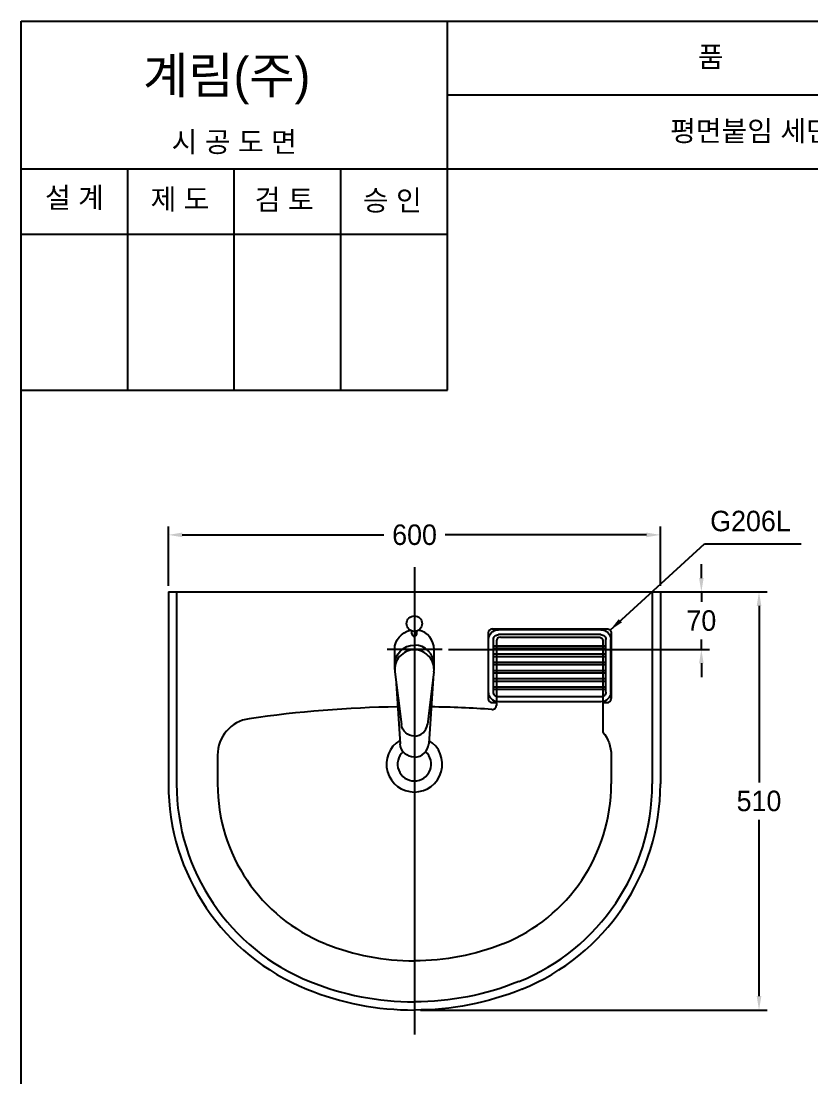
# Model space of a CAD drawing. Header units: millimetres. Extents: x 0 to 3720, y -67 to 2530.
# Drawn here: x 0 to 963, y 1242 to 2530 of the extents above; entities that cross this region are included whole.
import ezdxf
from ezdxf.enums import TextEntityAlignment as Align
from ezdxf.lldxf.tags import DXFTag

# ---------------------------------------------------------------- set-up
doc = ezdxf.new("R2010")
doc.units = ezdxf.units.MM
for name, color, linetype in [('TEXT', 7, 'Continuous'), ('내부선 및 부속', 4, 'Continuous'), ('도각라인', 7, 'Continuous'), ('외형선', 3, 'Continuous'), ('중심선', 1, 'DASHED'), ('치수선', 7, 'Continuous')]:
    doc.layers.add(name, color=color, linetype=linetype)
doc.styles.add('____', font='')
doc.styles.add('타이틀', font='H2GTRM.TTF', dxfattribs={"height": 25})
doc.styles.get('____').set_extended_font_data('굴림')
tags = doc.linetypes.add('DASHDOT', pattern=[70, 31, -13, 13, -13]).pattern_tags.tags
tags[10:11] = [DXFTag(74, 4), DXFTag(75, 0), DXFTag(340, '0'), DXFTag(46, 0.0), DXFTag(50, 0.0), DXFTag(44, 0.0), DXFTag(45, 0.0)]
tags[8:9] = [DXFTag(74, 4), DXFTag(75, 0), DXFTag(340, '0'), DXFTag(46, 0.0), DXFTag(50, 0.0), DXFTag(44, 0.0), DXFTag(45, 0.0)]
tags[6:7] = [DXFTag(74, 4), DXFTag(75, 0), DXFTag(340, '0'), DXFTag(46, 0.0), DXFTag(50, 0.0), DXFTag(44, 0.0), DXFTag(45, 0.0)]
tags[4:5] = [DXFTag(74, 4), DXFTag(75, 0), DXFTag(340, '0'), DXFTag(46, 0.0), DXFTag(50, 0.0), DXFTag(44, 0.0), DXFTag(45, 0.0)]
tags = doc.linetypes.add('DASHED', pattern=[25.72, 12.86, -12.86]).pattern_tags.tags
tags[6:7] = [DXFTag(74, 4), DXFTag(75, 0), DXFTag(340, '0'), DXFTag(46, 0.0), DXFTag(50, 0.0), DXFTag(44, 0.0), DXFTag(45, 0.0)]
tags[4:5] = [DXFTag(74, 4), DXFTag(75, 0), DXFTag(340, '0'), DXFTag(46, 0.0), DXFTag(50, 0.0), DXFTag(44, 0.0), DXFTag(45, 0.0)]
doc.dimstyles.new('MSADIM', dxfattribs={"dimtxt": 33, "dimasz": 17, "dimexe": 10, "dimexo": 7.5, "dimgap": 10, "dimtad": 0, "dimtih": 1, "dimtoh": 1, "dimdec": 0, "dimzin": 1, "dimdsep": 46, "dimtxsty": '____', "dimcen": 11.25, "dimadec": 0, "dimazin": 0, "dimtfac": 1, "dimtdec": 0, "dimtix": 1, "dimtmove": 0, "dimatfit": 3, "dimfxl": 0, "dimtolj": 1, "dimtzin": 1, "dimarcsym": 0})

# ---------------------------------------------------------------- blocks, each defined once
blk = doc.blocks.new('*D28')
at = {"layer": '치수선', "color": 0, "linetype": 'Continuous', "lineweight": -2}
for p, q in [((829.6, 1850.6), (829.6, 1867.6)), ((747.1, 1833.6), (839.6, 1833.6)), ((829.6, 1833.6), (829.6, 1821.4)), ((829.6, 1763.6), (829.6, 1775.7)), ((521.1, 1763.6), (839.6, 1763.6)), ((829.6, 1746.6), (829.6, 1729.6))]:
    blk.add_line(p, q, dxfattribs=at)
at = {"layer": '치수선', "color": 0, "linetype": 'Continuous'}
for points in [[(826.8, 1850.6), (832.4, 1850.6), (829.6, 1833.6)], [(826.8, 1746.6), (832.4, 1746.6), (829.6, 1763.6)]]:
    blk.add_solid(points, dxfattribs=at)
at = {"layer": '치수선', "color": 0, "linetype": 'Continuous', "insert": (829.6, 1798.6), "char_height": 25, "attachment_point": 5, "style": '____'}
blk.add_mtext('\\A1;70', dxfattribs=at)
blk = doc.blocks.new('*D29')
at = {"layer": '치수선', "color": 0, "linetype": 'Continuous', "lineweight": -2}
for p, q in [((747.1, 1833.6), (909.9, 1833.6)), ((899.9, 1816.6), (899.9, 1601.4)), ((899.9, 1340.6), (899.9, 1555.7)), ((487.1, 1323.6), (909.9, 1323.6))]:
    blk.add_line(p, q, dxfattribs=at)
at = {"layer": '치수선', "color": 0, "linetype": 'Continuous'}
for points in [[(897.1, 1816.6), (902.8, 1816.6), (899.9, 1833.6)], [(897.1, 1340.6), (902.8, 1340.6), (899.9, 1323.6)]]:
    blk.add_solid(points, dxfattribs=at)
at = {"layer": '치수선', "color": 0, "linetype": 'Continuous', "insert": (899.9, 1578.6), "char_height": 25, "attachment_point": 5, "style": '____'}
blk.add_mtext('\\A1;510', dxfattribs=at)
blk = doc.blocks.new('*D30')
at = {"layer": '치수선', "color": 0, "linetype": 'Continuous', "lineweight": -2}
for p, q in [((179.6, 1841.1), (179.6, 1913.3)), ((779.6, 1841.1), (779.6, 1913.3)), ((196.6, 1903.3), (442.5, 1903.3)), ((762.6, 1903.3), (517.1, 1903.3))]:
    blk.add_line(p, q, dxfattribs=at)
at = {"layer": '치수선', "color": 0, "linetype": 'Continuous'}
for points in [[(196.6, 1906.1), (196.6, 1900.4), (179.6, 1903.3)], [(762.6, 1906.1), (762.6, 1900.4), (779.6, 1903.3)]]:
    blk.add_solid(points, dxfattribs=at)
at = {"layer": '치수선', "color": 0, "linetype": 'Continuous', "insert": (479.8, 1903.3), "char_height": 25, "attachment_point": 5, "style": '____'}
blk.add_mtext('\\A1;600', dxfattribs=at)

msp = doc.modelspace()

# ---------------------------------------------------------------- linework, layer by layer
at = {"layer": '내부선 및 부속', "linetype": 'Continuous'}
for p, q in [((189.6, 1833.6), (189.6, 1599.4)), ((769.6, 1833.6), (769.6, 1599.4)), ((476.6, 1782.5), (476.6, 1786.1)), ((482.6, 1782.5), (482.6, 1786.1)), ((569.6, 1783.6), (569.6, 1703.6)), ((574.6, 1788.6), (714.6, 1788.6)), ((707.1, 1787.6), (582.1, 1787.6)), ((707.1, 1781.6), (582.1, 1781.6)), ((584.6, 1778.6), (704.6, 1778.6)), ((719.6, 1783.6), (719.6, 1703.6)), ((570.1, 1711.6), (570.1, 1775.6)), ((576.1, 1711.6), (576.1, 1775.6)), ((713.1, 1767.6), (576.1, 1767.6)), ((713.1, 1764.6), (576.1, 1764.6)), ((579.6, 1773.6), (579.6, 1695.3)), ((709.6, 1775), (709.6, 1662.7)), ((713.1, 1711.6), (713.1, 1775.6)), ((719.1, 1711.6), (719.1, 1775.6)), ((455.6, 1739), (455.6, 1763.6)), ((503.6, 1739), (503.6, 1763.6)), ((713.1, 1757.6), (576.1, 1757.6)), ((713.1, 1754.6), (576.1, 1754.6)), ((713.1, 1747.6), (576.1, 1747.6)), ((713.1, 1744.6), (576.1, 1744.6)), ((455.8, 1736.1), (463.7, 1672)), ((456.8, 1728.2), (462.2, 1648.4)), ((503.4, 1736.1), (495.5, 1672)), ((502.5, 1728.2), (497.1, 1648.4)), ((713.1, 1737.6), (576.1, 1737.6)), ((713.1, 1734.6), (576.1, 1734.6)), ((713.1, 1727.6), (576.1, 1727.6)), ((713.1, 1724.6), (576.1, 1724.6)), ((713.1, 1717.6), (576.1, 1717.6)), ((713.1, 1714.6), (576.1, 1714.6)), ((707.1, 1705.6), (582.1, 1705.6)), ((574.6, 1698.6), (579.6, 1698.6)), ((707.1, 1699.6), (582.1, 1699.6)), ((709.6, 1698.6), (714.6, 1698.6)), ((462.3, 1646.2), (462.3, 1646.2)), ((462.6, 1645.2), (462.6, 1645.2)), ((463.4, 1643.1), (463.4, 1643.1)), ((463.8, 1642.1), (463.8, 1642.1)), ((495.4, 1642.1), (495.4, 1642.1)), ((495.9, 1643.1), (495.9, 1643.1)), ((496.6, 1645.2), (496.6, 1645.2)), ((496.9, 1646.2), (496.9, 1646.2))]:
    msp.add_line(p, q, dxfattribs=at)
at = {"layer": '내부선 및 부속', "linetype": 'Continuous', "flags": 128}
for points in [[(455.6, 1763.6, -0.353764), (474.6, 1787)], [(570.1, 1775.6, -0.414214), (582.1, 1787.6)], [(576.1, 1775.6, -0.414214), (582.1, 1781.6)], [(704.6, 1778.6, -0.414214), (709.6, 1773.6)], [(707.1, 1787.6, -0.414214), (719.1, 1775.6)], [(707.1, 1781.6, -0.414214), (713.1, 1775.6)], [(714.6, 1788.6, -0.414214), (719.6, 1783.6)], [(455.6, 1744.8, -0.414213), (479.6, 1768.8)], [(582.1, 1699.6, -0.414214), (570.1, 1711.6)], [(582.1, 1705.6, -0.414214), (576.1, 1711.6)], [(719.1, 1711.6, -0.414214), (707.1, 1699.6)], [(713.1, 1711.6, -0.414214), (707.1, 1705.6)], [(479.6, 1657.9, -0.37856), (463.7, 1672)], [(479.6, 1632.1, -0.394608), (462.2, 1648.4)], [(607.1, 1358.4, -0.096396), (479.6, 1333.6)]]:
    msp.add_lwpolyline(points, format="xyb", dxfattribs=at)
at = {"layer": '내부선 및 부속', "linetype": 'Continuous'}
msp.add_circle((479.6, 1795), 9.44, dxfattribs=at)
for centre, radius, start, end in [((479.6, 1782.5), 3, 180, 360), ((479.6, 1763.6), 24, 0, 77.9277), ((574.6, 1783.6), 5, 90, 180), ((584.6, 1773.6), 5, 90, 180), ((479.6, 1744.8), 24, 0, 90), ((479.6, 1739), 24, 90.0001, 187.0619), ((479.6, 1739), 24, 352.9381, 90), ((574.6, 1703.6), 5, 180, 270), ((714.6, 1703.6), 5, 270, 0), ((479.6, 1673.9), 16, 270, 352.9386), ((479.6, 1623.6), 34, 121.4484, 58.5515), ((479.6, 1623.6), 20.5, 132.077, 47.9229), ((479.6, 1649.6), 17.5, 270, 356.1383), ((449.6, 1599.4), 260, 180, 247.9757), ((509.6, 1599.4), 260, 292.0243, 0), ((479.6, 1673.6), 340, 247.9757, 270)]:
    msp.add_arc(centre, radius, start, end, dxfattribs=at)
for points in [[(455.8, 1741.1), (455.8, 1741.1), (455.8, 1741.1)], [(503.4, 1741.1), (503.4, 1741.1), (503.4, 1741.1)]]:
    msp.add_rational_spline(points, [0.951478421688, 0.951479792595, 0.951481163502], degree=2, dxfattribs=at)
at = {"layer": '도각라인', "color": 7}
for p, q in [((0, 0), (0, 2530)), ((0, 2530), (1800, 2530)), ((520, 2080), (520, 2530)), ((520, 2440), (1800, 2440)), ((0, 2350), (1800, 2350)), ((130, 2080), (130, 2350)), ((260, 2080), (260, 2350)), ((390, 2080), (390, 2350)), ((0, 2270), (520, 2270)), ((0, 2080), (520, 2080))]:
    msp.add_line(p, q, dxfattribs=at)
at = {"layer": '외형선', "linetype": 'Continuous'}
for p, q in [((179.6, 1833.6), (779.6, 1833.6)), ((179.6, 1833.6), (179.6, 1599.4)), ((779.6, 1833.6), (779.6, 1599.4)), ((239.6, 1634.5), (239.6, 1599.4)), ((719.6, 1634.5), (719.6, 1599.4))]:
    msp.add_line(p, q, dxfattribs=at)
at = {"layer": '외형선', "linetype": 'Continuous', "flags": 128}
for points in [[(709.6, 1662.7, -0.171573), (719.6, 1634.5)], [(587.8, 1404.5, -0.095885), (479.6, 1383.6)], [(610.9, 1349.1, -0.096396), (479.6, 1323.6)]]:
    msp.add_lwpolyline(points, format="xyb", dxfattribs=at)
at = {"layer": '외형선', "linetype": 'Continuous'}
for centre, radius, start, end in [((479.6, 293.6), 1400, 90.8388, 98.2742), ((479.6, 293.6), 1400, 86.123, 89.1612), ((574.6, 1695.3), 5, 266.123, 359.9994), ((284.6, 1634.5), 45, 98.2742, 180), ((449.6, 1599.4), 270, 180, 247.9757), ((449.6, 1599.4), 210, 180, 247.9757), ((509.6, 1599.4), 210, 292.0243, 0), ((509.6, 1599.4), 270, 292.0243, 0), ((479.6, 1673.6), 290, 248.0918, 270), ((479.6, 1673.6), 350, 247.9757, 270)]:
    msp.add_arc(centre, radius, start, end, dxfattribs=at)
at = {"layer": '중심선', "linetype": 'DASHDOT'}
for p, q in [((479.6, 1864), (479.6, 1293.8)), ((513.6, 1763.6), (446.6, 1763.6))]:
    msp.add_line(p, q, dxfattribs=at)

# ---------------------------------------------------------------- texts
at = {"layer": 'TEXT', "style": '타이틀'}
for s, p in [('품             명', (915.7, 2486.4)), ('평면붙임 세면기', (905.8, 2396)), ('시 공 도 면', (259.9, 2382.7)), ('설 계', (65, 2314.6)), ('제 도', (193.8, 2312.9)), ('검 토', (320.8, 2312.3)), ('승 인', (452.7, 2311.4))]:
    msp.add_text(s, height=25, dxfattribs=at).set_placement(p, align=Align.MIDDLE_CENTER)
msp.add_text('계림(주)', height=44, dxfattribs=at).set_placement((148.7, 2441.8))
at = {"layer": '치수선', "linetype": 'Continuous', "insert": (840.4, 1932.7), "char_height": 25, "width": 380.447, "attachment_point": 1, "line_spacing_factor": 0.963855, "style": '타이틀'}
msp.add_mtext('\\A1;G206L', dxfattribs=at)

# ---------------------------------------------------------------- dimensions: what is measured, and where the dimension line sits
at = {"layer": '치수선', "linetype": 'Continuous'}
dim = msp.add_linear_dim(base=(779.6, 1903.3), p1=(179.6, 1833.6), p2=(779.6, 1833.6), dimstyle='MSADIM', override={"dimtxt": 25}, dxfattribs=at)
dim.commit()
dim.dimension.update_dxf_attribs({"geometry": '*D30', "text_midpoint": (479.8, 1903.3), "dimtype": 160})
for base, p1, p2, picture, middle in [((829.6, 1833.6), (513.6, 1763.6), (739.6, 1833.6), '*D28', (829.6, 1798.6)), ((899.9, 1323.6), (739.6, 1833.6), (479.6, 1323.6), '*D29', (899.9, 1578.6))]:
    dim = msp.add_linear_dim(base=base, p1=p1, p2=p2, angle=90, dimstyle='MSADIM', override={"dimtxt": 25}, dxfattribs=at)
    dim.commit()
    dim.dimension.update_dxf_attribs({"geometry": picture, "text_midpoint": middle, "dimtype": 160})

# ---------------------------------------------------------------- leaders
msp.add_leader([(718.2, 1787), (833.3, 1892.2), (951.3, 1892.2)], dimstyle='MSADIM', override={"dimtxt": 25}, dxfattribs=at)

doc.saveas('drawing.dxf')
